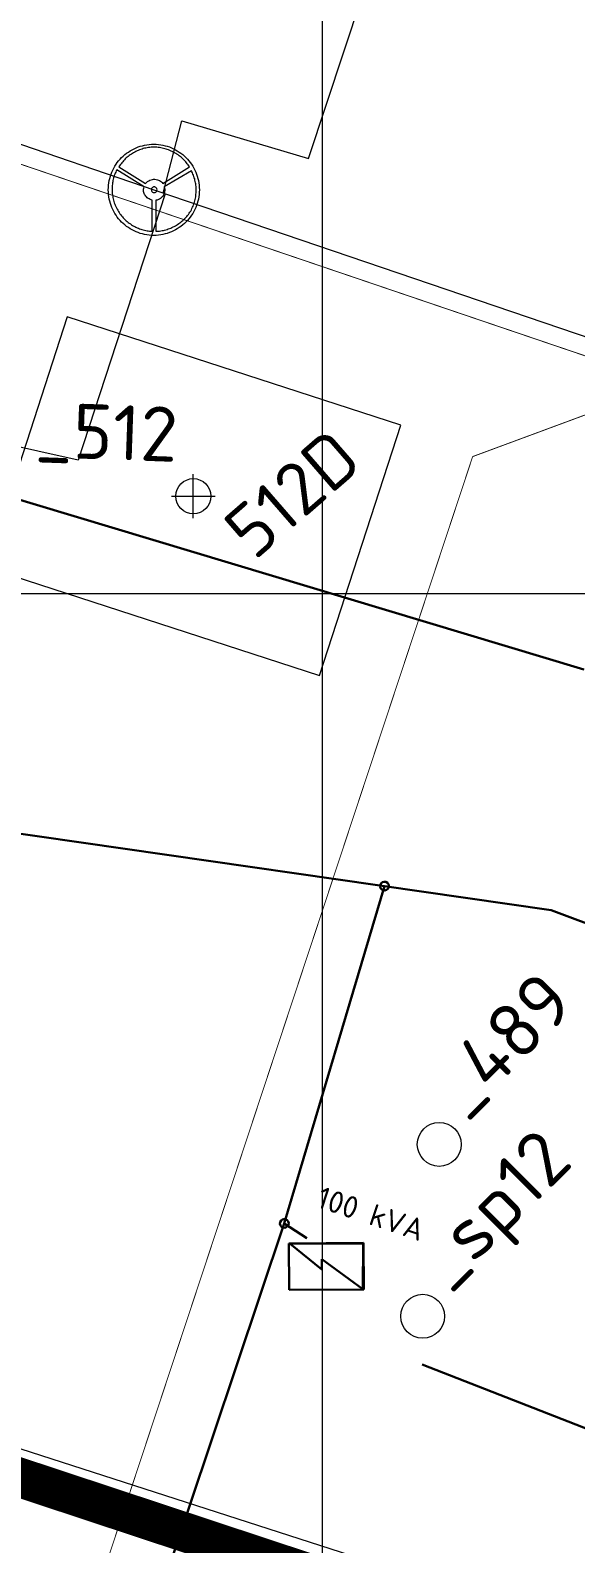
# Model space of a CAD drawing. Header units: millimetres. Extents: x 519 to 9564855, y -810 to 5021775.
# Drawn here: x 9530933.4 to 9531057.9, y 4999783.5 to 5000128.4 of the extents above; entities that cross this region are included whole.
import ezdxf

# ---------------------------------------------------------------- set-up
doc = ezdxf.new("R2010")
doc.units = ezdxf.units.MM
doc.header["$LTSCALE"] = 2
doc.header["$MEASUREMENT"] = 0
doc.header["$PDMODE"] = 2
doc.header["$PDSIZE"] = 5
for name, color, linetype in [('FIBERGLASS', 212, 'Continuous'), ('GRID_PULKOVO', 7, 'Continuous'), ('OLD WELLS(dr.bfr2000)', 24, 'Continuous'), ('ROAD_ASF', 9, 'Continuous'), ('ROAD_GROUND', 9, 'Continuous'), ('vodovod', 5, 'Continuous')]:
    doc.layers.add(name, color=color, linetype=linetype)
for name, color, linetype, lineweight in [('SteamInjInfrastructure', 25, 'Continuous', 100), ('Оптиковолоконный кабель', 220, 'CAB6', 20), ('Скважины на 2024 год-125', 10, 'Continuous', 40), ('Электро', 1, 'Continuous', 30), ('Электроснаб', 1, 'Continuous', 18), ('Электроснабжене', 1, 'Continuous', 18)]:
    doc.layers.add(name, color=color, linetype=linetype, lineweight=lineweight)
doc.styles.add('92051501$0$STANDARD', font='simplex.shx')
doc.styles.add('Elect', font='isocpeur.ttf')
doc.styles.get("Standard").update_dxf_attribs({"font": 'isocpeur.ttf', "width": 0.5})
doc.linetypes.add('CAB', pattern='A,0.7,-0.43403,["K",Standard,S=0.9,R=0,X=-0.4,Y=-0.3],-0.8', length=1.93403)
doc.linetypes.add('CAB6', pattern='A,0.9,-0.9,["6",Standard,S=0.9,R=0,X=-0.8,Y=-0.4],11', length=12.8)
doc.linetypes.add('STM_LINE', pattern='A,0.5,-0.2,["S",92051501$0$STANDARD,S=0.1,R=0,X=-0.1,Y=-0.05],-0.05', length=0.75)
doc.linetypes.add('WTR_LINE', pattern='A,0.5,-0.2,["W",92051501$0$STANDARD,S=0.1,R=0,X=-0.1,Y=-0.05],-0.05', length=0.75)

msp = doc.modelspace()

# ---------------------------------------------------------------- linework, layer by layer
at = {"layer": 'FIBERGLASS', "linetype": 'ByBlock', "lineweight": 0, "ltscale": 50, "const_width": 0.2, "elevation": 0}
msp.add_lwpolyline([(9531471.80978, 5001176.46627), (9531075.60101, 5000046.48218), (9531034.33262, 5000031.22046), (9530859.14665, 4999502.46018), (9530831.87834, 4999421.87246)], dxfattribs=at)
at = {"layer": 'GRID_PULKOVO', "lineweight": 0}
for p, q in [((9531000, 5010000), (9531000, 4992000)), ((9519000, 5000000), (9533000, 5000000))]:
    msp.add_line(p, q, dxfattribs=at)
at = {"layer": 'OLD WELLS(dr.bfr2000)', "lineweight": 0}
for centre in [(9531026.7, 4999874.5), (9531022.935, 4999835.338)]:
    msp.add_circle(centre, 5, dxfattribs=at)
at = {"layer": 'ROAD_ASF', "lineweight": 0}
for points in [[(9527474.32311, 5000617.56906), (9528116.89056, 5000310.63684), (9528226.81042, 5000254.72721), (9528337.76363, 5000207.62802), (9528423.33384, 5000175.53919), (9528508.23721, 5000140.55539), (9528831.91636, 4999991.29355), (9528958.52373, 4999929.76891), (9529199.19997, 4999816.72519), (9529420.2383, 4999714.80045), (9529519.78295, 4999725.69735), (9530586.07899, 4999915.82845), (9531035.1768, 4999767.30001), (9531137.77581, 4999727.02189), (9531247.69257, 4999681.75617), (9532796.3991, 4999126.78216), (9532853.27595, 4999098.34373), (9532865.72759, 4999063.50198), (9532802.29469, 4998894.888), (9532387.6961, 4997953.31546)], [(9527471.737, 5000612.155), (9528114.237, 5000305.255), (9528224.27506, 5000249.28525), (9528335.537, 5000202.055), (9528421.137, 5000169.955), (9528505.837, 5000135.055), (9528829.3486, 4999985.87043), (9528955.937, 4999924.355), (9529196.66831, 4999811.28542), (9529419.237, 4999708.655), (9529520.637, 4999719.755), (9530585.637, 4999909.655), (9531033.137, 4999761.655), (9531135.537, 4999721.455), (9531245.537, 4999676.155), (9531543.14748, 4999569.50724)]]:
    msp.add_lwpolyline(points, dxfattribs=at)
at = {"layer": 'ROAD_GROUND', "color": 8, "lineweight": 0, "const_width": 9}
msp.add_lwpolyline([(9527473.0333, 5000614.86048), (9528115.56378, 5000307.94592), (9528225.54274, 5000252.00623), (9528336.65031, 5000204.84151), (9528422.23542, 5000172.7471), (9528507.0371, 5000137.8052), (9528830.63248, 4999988.58199), (9528957.24834, 4999927.05352), (9529197.94374, 4999814.00088), (9529419.73765, 4999711.72773), (9529520.20998, 4999722.72618), (9530585.85799, 4999912.74173), (9531034.1569, 4999764.47751), (9531136.65641, 4999724.23844), (9531246.61478, 4999678.95558), (9532795.21805, 4999124.01858), (9532850.85648, 4999096.19937), (9532862.5323, 4999063.52849), (9532799.51584, 4998896.0215), (9532384.95048, 4997954.52443)], dxfattribs=at)
at = {"layer": 'SteamInjInfrastructure', "color": 6, "linetype": 'STM_LINE', "lineweight": 0, "ltscale": 15}
for p, q in [((9530996.905, 5000099.15), (9531139.44, 5000530.463)), ((9530961.939, 5000091.891), (9530785.02, 5000152.225)), ((9530963.73983, 5000091.2782), (9530968.019, 5000107.696)), ((9530968.019, 5000107.696), (9530996.905, 5000099.15)), ((9530957.08255, 5000101.37085, 0), (9530957.54996, 5000101.57857, 0)), ((9530957.54996, 5000101.57857, 0), (9530958.01737, 5000101.76551, 0)), ((9530958.01737, 5000101.76551, 0), (9530958.50555, 5000101.93168, 0)), ((9530958.50555, 5000101.93168, 0), (9530958.99373, 5000102.06669, 0)), ((9530958.99373, 5000102.06669, 0), (9530959.50268, 5000102.19131, 0)), ((9530959.79348, 5000101.52655, 0), (9530959.49227, 5000101.46424, 0)), ((9530959.50268, 5000102.19131, 0), (9530960.01163, 5000102.27439, 0)), ((9530960.0947, 5000101.57848, 0), (9530959.79348, 5000101.52655, 0)), ((9530960.01163, 5000102.27439, 0), (9530960.53097, 5000102.34708, 0)), ((9530960.39592, 5000101.6304, 0), (9530960.0947, 5000101.57848, 0)), ((9530960.70752, 5000101.66155, 0), (9530960.39592, 5000101.6304, 0)), ((9530960.53097, 5000102.34708, 0), (9530961.06069, 5000102.3886, 0)), ((9530961.01912, 5000101.6927, 0), (9530960.70752, 5000101.66155, 0)), ((9530961.33072, 5000101.70307, 0), (9530961.01912, 5000101.6927, 0)), ((9530961.06069, 5000102.3886, 0), (9530961.6008, 5000102.39897, 0)), ((9530961.64233, 5000101.71345, 0), (9530961.33072, 5000101.70307, 0)), ((9530961.6008, 5000102.39897, 0), (9530962.13053, 5000102.38857, 0)), ((9530961.95393, 5000101.70305, 0), (9530961.64233, 5000101.71345, 0)), ((9530962.26553, 5000101.69265, 0), (9530961.95393, 5000101.70305, 0)), ((9530962.13053, 5000102.38857, 0), (9530962.64986, 5000102.347, 0)), ((9530962.57713, 5000101.66148, 0), (9530962.26553, 5000101.69265, 0)), ((9530962.87834, 5000101.63031, 0), (9530962.57713, 5000101.66148, 0)), ((9530962.64986, 5000102.347, 0), (9530963.16919, 5000102.27427, 0)), ((9530963.18994, 5000101.57836, 0), (9530962.87834, 5000101.63031, 0)), ((9530963.16919, 5000102.27427, 0), (9530963.67814, 5000102.19116, 0)), ((9530963.49115, 5000101.51603, 0), (9530963.18994, 5000101.57836, 0)), ((9530963.79237, 5000101.4537, 0), (9530963.49115, 5000101.51603, 0)), ((9530963.67814, 5000102.19116, 0), (9530964.1767, 5000102.0665, 0)), ((9530964.1767, 5000102.0665, 0), (9530964.66487, 5000101.93146, 0)), ((9530964.66487, 5000101.93146, 0), (9530965.15304, 5000101.76525, 0)), ((9530965.15304, 5000101.76525, 0), (9530965.62043, 5000101.57827, 0)), ((9530965.62043, 5000101.57827, 0), (9530966.07744, 5000101.37052, 0)), ((9530952.97967, 5000097.81875, 0), (9530953.27051, 5000098.22382, 0)), ((9530953.27051, 5000098.22382, 0), (9530953.57174, 5000098.6185, 0)), ((9530953.57174, 5000098.6185, 0), (9530953.90413, 5000098.99241, 0)), ((9530953.90413, 5000098.99241, 0), (9530954.2469, 5000099.35593, 0)), ((9530954.30918, 5000098.19262, 0), (9530954.1326, 5000097.96412, 0)), ((9530954.2469, 5000099.35593, 0), (9530954.61045, 5000099.69868, 0)), ((9530954.49615, 5000098.42112, 0), (9530954.30918, 5000098.19262, 0)), ((9530954.68312, 5000098.63924, 0), (9530954.49615, 5000098.42112, 0)), ((9530954.61045, 5000099.69868, 0), (9530954.98438, 5000100.02066, 0)), ((9530954.88047, 5000098.84696, 0), (9530954.68312, 5000098.63924, 0)), ((9530955.08821, 5000099.05469, 0), (9530954.88047, 5000098.84696, 0)), ((9530954.98438, 5000100.02066, 0), (9530955.37909, 5000100.33224, 0)), ((9530955.30634, 5000099.26241, 0), (9530955.08821, 5000099.05469, 0)), ((9530955.52447, 5000099.44937, 0), (9530955.30634, 5000099.26241, 0)), ((9530955.37909, 5000100.33224, 0), (9530955.78418, 5000100.62306, 0)), ((9530955.75299, 5000099.63632, 0), (9530955.52447, 5000099.44937, 0)), ((9530955.9815, 5000099.82327, 0), (9530955.75299, 5000099.63632, 0)), ((9530955.78418, 5000100.62306, 0), (9530956.19966, 5000100.8931, 0)), ((9530956.2204, 5000099.98945, 0), (9530955.9815, 5000099.82327, 0)), ((9530956.19966, 5000100.8931, 0), (9530956.63591, 5000101.14236, 0)), ((9530956.46969, 5000100.15563, 0), (9530956.2204, 5000099.98945, 0)), ((9530956.71897, 5000100.32181, 0), (9530956.46969, 5000100.15563, 0)), ((9530956.63591, 5000101.14236, 0), (9530957.08255, 5000101.37085, 0)), ((9530956.97865, 5000100.46721, 0), (9530956.71897, 5000100.32181, 0)), ((9530957.23832, 5000100.61262, 0), (9530956.97865, 5000100.46721, 0)), ((9530957.50838, 5000100.74763, 0), (9530957.23832, 5000100.61262, 0)), ((9530957.77844, 5000100.87226, 0), (9530957.50838, 5000100.74763, 0)), ((9530958.0485, 5000100.9969, 0), (9530957.77844, 5000100.87226, 0)), ((9530958.32894, 5000101.11114, 0), (9530958.0485, 5000100.9969, 0)), ((9530958.61977, 5000101.20461, 0), (9530958.32894, 5000101.11114, 0)), ((9530958.90022, 5000101.29808, 0), (9530958.61977, 5000101.20461, 0)), ((9530959.20144, 5000101.39155, 0), (9530958.90022, 5000101.29808, 0)), ((9530959.49227, 5000101.46424, 0), (9530959.20144, 5000101.39155, 0)), ((9530964.09358, 5000101.3706, 0), (9530963.79237, 5000101.4537, 0)), ((9530964.3844, 5000101.28749, 0), (9530964.09358, 5000101.3706, 0)), ((9530964.67523, 5000101.194, 0), (9530964.3844, 5000101.28749, 0)), ((9530964.96605, 5000101.09012, 0), (9530964.67523, 5000101.194, 0)), ((9530965.24649, 5000100.97586, 0), (9530964.96605, 5000101.09012, 0)), ((9530965.52692, 5000100.85121, 0), (9530965.24649, 5000100.97586, 0)), ((9530965.80736, 5000100.72656, 0), (9530965.52692, 5000100.85121, 0)), ((9530966.07741, 5000100.58113, 0), (9530965.80736, 5000100.72656, 0)), ((9530966.34746, 5000100.43571, 0), (9530966.07741, 5000100.58113, 0)), ((9530966.07744, 5000101.37052, 0), (9530966.52406, 5000101.142, 0)), ((9530966.60712, 5000100.29029, 0), (9530966.34746, 5000100.43571, 0)), ((9530966.52406, 5000101.142, 0), (9530966.96029, 5000100.8927, 0)), ((9530966.86678, 5000100.12409, 0), (9530966.60712, 5000100.29029, 0)), ((9530967.11606, 5000099.95789, 0), (9530966.86678, 5000100.12409, 0)), ((9530966.96029, 5000100.8927, 0), (9530967.38614, 5000100.62263, 0)), ((9530967.35495, 5000099.78131, 0), (9530967.11606, 5000099.95789, 0)), ((9530967.59383, 5000099.60473, 0), (9530967.35495, 5000099.78131, 0)), ((9530967.38614, 5000100.62263, 0), (9530967.79121, 5000100.33179, 0)), ((9530967.83272, 5000099.41776, 0), (9530967.59383, 5000099.60473, 0)), ((9530967.79121, 5000100.33179, 0), (9530968.18589, 5000100.02017, 0)), ((9530968.05084, 5000099.2204, 0), (9530967.83272, 5000099.41776, 0)), ((9530968.26895, 5000099.02305, 0), (9530968.05084, 5000099.2204, 0)), ((9530968.18589, 5000100.02017, 0), (9530968.5598, 5000099.69817, 0)), ((9530968.47668, 5000098.81531, 0), (9530968.26895, 5000099.02305, 0)), ((9530968.6844, 5000098.60756, 0), (9530968.47668, 5000098.81531, 0)), ((9530968.5598, 5000099.69817, 0), (9530968.92332, 5000099.3554, 0)), ((9530968.87135, 5000098.38944, 0), (9530968.6844, 5000098.60756, 0)), ((9530969.05831, 5000098.17131, 0), (9530968.87135, 5000098.38944, 0)), ((9530968.92332, 5000099.3554, 0), (9530969.26607, 5000098.99185, 0)), ((9530969.23487, 5000097.94279, 0), (9530969.05831, 5000098.17131, 0)), ((9530969.26607, 5000098.99185, 0), (9530969.59843, 5000098.61792, 0)), ((9530969.59843, 5000098.61792, 0), (9530969.91002, 5000098.22321, 0)), ((9530969.91002, 5000098.22321, 0), (9530970.20083, 5000097.81812, 0)), ((9530951.5358, 5000094.59892, 0), (9530951.68123, 5000095.09748, 0)), ((9530951.68123, 5000095.09748, 0), (9530951.83705, 5000095.57526, 0)), ((9530951.83705, 5000095.57526, 0), (9530952.02403, 5000096.05304, 0)), ((9530952.02403, 5000096.05304, 0), (9530952.23178, 5000096.51005, 0)), ((9530952.23178, 5000096.51005, 0), (9530952.4603, 5000096.95667, 0)), ((9530952.40828, 5000094.72353, 0), (9530952.33557, 5000094.4327, 0)), ((9530952.49139, 5000094.99358, 0), (9530952.40828, 5000094.72353, 0)), ((9530952.4603, 5000096.95667, 0), (9530952.7096, 5000097.3929, 0)), ((9530952.58488, 5000095.27402, 0), (9530952.49139, 5000094.99358, 0)), ((9530952.68876, 5000095.54407, 0), (9530952.58488, 5000095.27402, 0)), ((9530952.79263, 5000095.80373, 0), (9530952.68876, 5000095.54407, 0)), ((9530952.7096, 5000097.3929, 0), (9530952.97967, 5000097.81875, 0)), ((9530952.9069, 5000096.0634, 0), (9530952.79263, 5000095.80373, 0)), ((9530953.03155, 5000096.31267, 0), (9530952.9069, 5000096.0634, 0)), ((9530953.16658, 5000096.56195, 0), (9530953.03155, 5000096.31267, 0)), ((9530959.36731, 5000092.66671, 0), (9530953.16658, 5000096.56195, 0)), ((9530953.80021, 5000097.49673, 0), (9530953.6444, 5000097.24745, 0)), ((9530953.6444, 5000097.24745, 0), (9530959.73087, 5000093.43531, 0)), ((9530953.95601, 5000097.73562, 0), (9530953.80021, 5000097.49673, 0)), ((9530954.1326, 5000097.96412, 0), (9530953.95601, 5000097.73562, 0)), ((9530963.62589, 5000093.43517, 0), (9530969.71264, 5000097.24687, 0)), ((9530970.15923, 5000096.35359, 0), (9530963.98939, 5000092.66654, 0)), ((9530969.40105, 5000097.71428, 0), (9530969.23487, 5000097.94279, 0)), ((9530969.56723, 5000097.48577, 0), (9530969.40105, 5000097.71428, 0)), ((9530969.71264, 5000097.24687, 0), (9530969.56723, 5000097.48577, 0)), ((9530970.29425, 5000096.10431, 0), (9530970.15923, 5000096.35359, 0)), ((9530970.20083, 5000097.81812, 0), (9530970.47087, 5000097.39225, 0)), ((9530970.41888, 5000095.84463, 0), (9530970.29425, 5000096.10431, 0)), ((9530970.53313, 5000095.57458, 0), (9530970.41888, 5000095.84463, 0)), ((9530970.47087, 5000097.39225, 0), (9530970.72014, 5000096.956, 0)), ((9530970.64737, 5000095.3149, 0), (9530970.53313, 5000095.57458, 0)), ((9530970.74084, 5000095.04485, 0), (9530970.64737, 5000095.3149, 0)), ((9530970.72014, 5000096.956, 0), (9530970.94863, 5000096.50937, 0)), ((9530970.83431, 5000094.7644, 0), (9530970.74084, 5000095.04485, 0)), ((9530970.91739, 5000094.48396, 0), (9530970.83431, 5000094.7644, 0)), ((9530970.94863, 5000096.50937, 0), (9530971.16673, 5000096.05234, 0)), ((9530971.16673, 5000096.05234, 0), (9530971.35368, 5000095.57455, 0)), ((9530971.35368, 5000095.57455, 0), (9530971.51985, 5000095.09675, 0)), ((9530971.51985, 5000095.09675, 0), (9530971.65486, 5000094.59818, 0)), ((9530951.21371, 5000092.01264, 0), (9530951.22412, 5000092.54236, 0)), ((9530951.22408, 5000091.47253, 0), (9530951.21371, 5000092.01264, 0)), ((9530951.26561, 5000090.94281, 0), (9530951.22408, 5000091.47253, 0)), ((9530951.22412, 5000092.54236, 0), (9530951.26569, 5000093.07208, 0)), ((9530951.26569, 5000093.07208, 0), (9530951.32803, 5000093.59142, 0)), ((9530951.32803, 5000093.59142, 0), (9530951.42153, 5000094.10036, 0)), ((9530951.42153, 5000094.10036, 0), (9530951.5358, 5000094.59892, 0)), ((9530952.07582, 5000092.37614, 0), (9530952.07581, 5000092.07493, 0)), ((9530952.07581, 5000092.07493, 0), (9530952.08619, 5000091.77371, 0)), ((9530952.08622, 5000092.67736, 0), (9530952.07582, 5000092.37614, 0)), ((9530952.08619, 5000091.77371, 0), (9530952.10695, 5000091.4725, 0)), ((9530952.10701, 5000092.97857, 0), (9530952.08622, 5000092.67736, 0)), ((9530952.10695, 5000091.4725, 0), (9530952.12771, 5000091.1609, 0)), ((9530952.13818, 5000093.27979, 0), (9530952.10701, 5000092.97857, 0)), ((9530952.16935, 5000093.57061, 0), (9530952.13818, 5000093.27979, 0)), ((9530952.22129, 5000093.86144, 0), (9530952.16935, 5000093.57061, 0)), ((9530952.27324, 5000094.15226, 0), (9530952.22129, 5000093.86144, 0)), ((9530952.33557, 5000094.4327, 0), (9530952.27324, 5000094.15226, 0)), ((9530959.24264, 5000091.90848, 0), (9530959.25303, 5000092.15776, 0)), ((9530959.2634, 5000091.6592, 0), (9530959.24264, 5000091.90848, 0)), ((9530959.25303, 5000092.15776, 0), (9530959.29459, 5000092.40704, 0)), ((9530959.31533, 5000091.4203, 0), (9530959.2634, 5000091.6592, 0)), ((9530959.29459, 5000092.40704, 0), (9530959.36731, 5000092.66671, 0)), ((9530959.38803, 5000091.19179, 0), (9530959.31533, 5000091.4203, 0)), ((9530959.49189, 5000090.97367, 0), (9530959.38803, 5000091.19179, 0)), ((9530959.73087, 5000093.43531, 0), (9530959.93861, 5000093.68458, 0)), ((9530959.93861, 5000093.68458, 0), (9530960.17752, 5000093.90269, 0)), ((9530960.17752, 5000093.90269, 0), (9530960.43719, 5000094.07926, 0)), ((9530960.43719, 5000094.07926, 0), (9530960.69686, 5000094.21428, 0)), ((9530960.69686, 5000094.21428, 0), (9530960.97731, 5000094.30775, 0)), ((9530960.97731, 5000094.30775, 0), (9530961.26814, 5000094.38044, 0)), ((9530961.26814, 5000094.38044, 0), (9530961.55897, 5000094.41159, 0)), ((9530961.55897, 5000094.41159, 0), (9530961.84979, 5000094.41158, 0)), ((9530961.84979, 5000094.41158, 0), (9530962.13023, 5000094.38041, 0)), ((9531152.321, 5000027.106), (9530961.939, 5000091.891)), ((9530962.13023, 5000094.38041, 0), (9530962.41067, 5000094.31808, 0)), ((9530962.41067, 5000094.31808, 0), (9530962.67034, 5000094.23498, 0)), ((9530962.67034, 5000094.23498, 0), (9530962.90923, 5000094.12072, 0)), ((9530962.90923, 5000094.12072, 0), (9530963.13773, 5000093.98568, 0)), ((9530963.13773, 5000093.98568, 0), (9530963.32468, 5000093.81949, 0)), ((9530963.32468, 5000093.81949, 0), (9530963.49087, 5000093.64291, 0)), ((9530963.49087, 5000093.64291, 0), (9530963.62589, 5000093.43517, 0)), ((9530964.02051, 5000091.3682, 0), (9530963.95818, 5000091.1293, 0)), ((9530963.98939, 5000092.66654, 0), (9530964.0517, 5000092.39648, 0)), ((9530964.06206, 5000091.61748, 0), (9530964.02051, 5000091.3682, 0)), ((9530964.0517, 5000092.39648, 0), (9530964.08285, 5000092.12642, 0)), ((9530964.08284, 5000091.86676, 0), (9530964.06206, 5000091.61748, 0)), ((9530964.08285, 5000092.12642, 0), (9530964.08284, 5000091.86676, 0)), ((9530970.99009, 5000094.20351, 0), (9530970.91739, 5000094.48396, 0)), ((9530971.06279, 5000093.92307, 0), (9530970.99009, 5000094.20351, 0)), ((9530971.11471, 5000093.63224, 0), (9530971.06279, 5000093.92307, 0)), ((9530971.16663, 5000093.3518, 0), (9530971.11471, 5000093.63224, 0)), ((9530971.19778, 5000093.06097, 0), (9530971.16663, 5000093.3518, 0)), ((9530971.22893, 5000092.75975, 0), (9530971.19778, 5000093.06097, 0)), ((9530971.21848, 5000090.98363, 0), (9530971.24965, 5000091.28484, 0)), ((9530971.2497, 5000092.46892, 0), (9530971.22893, 5000092.75975, 0)), ((9530971.24965, 5000091.28484, 0), (9530971.26005, 5000091.57567, 0)), ((9530971.27046, 5000092.1781, 0), (9530971.2497, 5000092.46892, 0)), ((9530971.26005, 5000091.57567, 0), (9530971.27045, 5000091.87688, 0)), ((9530971.27045, 5000091.87688, 0), (9530971.27046, 5000092.1781, 0)), ((9530971.65486, 5000094.59818, 0), (9530971.76909, 5000094.09962, 0)), ((9530971.76909, 5000094.09962, 0), (9530971.86255, 5000093.59067, 0)), ((9530971.86255, 5000093.59067, 0), (9530971.93524, 5000093.07133, 0)), ((9530971.97673, 5000091.47177, 0), (9530971.93516, 5000090.94205, 0)), ((9530971.93524, 5000093.07133, 0), (9530971.97677, 5000092.5416, 0)), ((9530971.98713, 5000092.01188, 0), (9530971.97673, 5000091.47177, 0)), ((9530971.97677, 5000092.5416, 0), (9530971.98713, 5000092.01188, 0)), ((9530964.209, 5000091.112), (9530944.359, 5000030.43)), ((9530951.32791, 5000090.42347, 0), (9530951.26561, 5000090.94281, 0)), ((9530951.42137, 5000089.91452, 0), (9530951.32791, 5000090.42347, 0)), ((9530951.53561, 5000089.41595, 0), (9530951.42137, 5000089.91452, 0)), ((9530951.681, 5000088.91738, 0), (9530951.53561, 5000089.41595, 0)), ((9530951.83679, 5000088.4292, 0), (9530951.681, 5000088.91738, 0)), ((9530952.02373, 5000087.96179, 0), (9530951.83679, 5000088.4292, 0)), ((9530952.23145, 5000087.50477, 0), (9530952.02373, 5000087.96179, 0)), ((9530952.12771, 5000091.1609, 0), (9530952.16925, 5000090.85968, 0)), ((9530952.16925, 5000090.85968, 0), (9530952.21079, 5000090.55846, 0)), ((9530952.21079, 5000090.55846, 0), (9530952.27309, 5000090.25725, 0)), ((9530952.27309, 5000090.25725, 0), (9530952.3354, 5000089.95603, 0)), ((9530952.3354, 5000089.95603, 0), (9530952.4081, 5000089.65481, 0)), ((9530952.4081, 5000089.65481, 0), (9530952.49118, 5000089.3536, 0)), ((9530952.49118, 5000089.3536, 0), (9530952.58465, 5000089.06276, 0)), ((9530952.58465, 5000089.06276, 0), (9530952.68851, 5000088.77193, 0)), ((9530952.68851, 5000088.77193, 0), (9530952.80275, 5000088.4811, 0)), ((9530952.80275, 5000088.4811, 0), (9530952.92738, 5000088.19027, 0)), ((9530952.92738, 5000088.19027, 0), (9530953.0624, 5000087.90982, 0)), ((9530953.0624, 5000087.90982, 0), (9530953.2078, 5000087.62938, 0)), ((9530959.61652, 5000090.76593, 0), (9530959.49189, 5000090.97367, 0)), ((9530959.75154, 5000090.56858, 0), (9530959.61652, 5000090.76593, 0)), ((9530959.91772, 5000090.38161, 0), (9530959.75154, 5000090.56858, 0)), ((9530960.09429, 5000090.21541, 0), (9530959.91772, 5000090.38161, 0)), ((9530960.29163, 5000090.05961, 0), (9530960.09429, 5000090.21541, 0)), ((9530960.49936, 5000089.92457, 0), (9530960.29163, 5000090.05961, 0)), ((9530960.72786, 5000089.79992, 0), (9530960.49936, 5000089.92457, 0)), ((9530960.95636, 5000089.70644, 0), (9530960.72786, 5000089.79992, 0)), ((9530961.19526, 5000089.62333, 0), (9530960.95636, 5000089.70644, 0)), ((9530961.195, 5000082.56037, 0), (9530961.19526, 5000089.62333, 0)), ((9530962.08851, 5000089.6233, 0), (9530962.08825, 5000082.56034, 0)), ((9530962.36896, 5000089.68561, 0), (9530962.08851, 5000089.6233, 0)), ((9530962.62863, 5000089.77908, 0), (9530962.36896, 5000089.68561, 0)), ((9530962.86753, 5000089.88294, 0), (9530962.62863, 5000089.77908, 0)), ((9530963.08565, 5000090.00757, 0), (9530962.86753, 5000089.88294, 0)), ((9530963.283, 5000090.16337, 0), (9530963.08565, 5000090.00757, 0)), ((9530963.45958, 5000090.31916, 0), (9530963.283, 5000090.16337, 0)), ((9530963.62578, 5000090.50611, 0), (9530963.45958, 5000090.31916, 0)), ((9530963.76081, 5000090.70346, 0), (9530963.62578, 5000090.50611, 0)), ((9530963.86469, 5000090.91119, 0), (9530963.76081, 5000090.70346, 0)), ((9530963.95818, 5000091.1293, 0), (9530963.86469, 5000090.91119, 0)), ((9530970.15891, 5000087.46257, 0), (9530970.30433, 5000087.743, 0)), ((9530970.30433, 5000087.743, 0), (9530970.43937, 5000088.03383, 0)), ((9530970.43937, 5000088.03383, 0), (9530970.56402, 5000088.31426, 0)), ((9530970.56402, 5000088.31426, 0), (9530970.6679, 5000088.60509, 0)), ((9530970.6679, 5000088.60509, 0), (9530970.77178, 5000088.9063, 0)), ((9530970.77178, 5000088.9063, 0), (9530970.86527, 5000089.19712, 0)), ((9530970.86527, 5000089.19712, 0), (9530970.94837, 5000089.48795, 0)), ((9530971.16644, 5000087.96109, 0), (9530970.9483, 5000087.50409, 0)), ((9530970.94837, 5000089.48795, 0), (9530971.02109, 5000089.78916, 0)), ((9530971.02109, 5000089.78916, 0), (9530971.09381, 5000090.09037, 0)), ((9530971.09381, 5000090.09037, 0), (9530971.14575, 5000090.3812, 0)), ((9530971.14575, 5000090.3812, 0), (9530971.18731, 5000090.68241, 0)), ((9530971.35342, 5000088.42849, 0), (9530971.16644, 5000087.96109, 0)), ((9530971.18731, 5000090.68241, 0), (9530971.21848, 5000090.98363, 0)), ((9530971.51962, 5000088.91666, 0), (9530971.35342, 5000088.42849, 0)), ((9530971.65467, 5000089.41522, 0), (9530971.51962, 5000088.91666, 0)), ((9530971.76894, 5000089.91377, 0), (9530971.65467, 5000089.41522, 0)), ((9530971.86244, 5000090.42272, 0), (9530971.76894, 5000089.91377, 0)), ((9530971.93516, 5000090.94205, 0), (9530971.86244, 5000090.42272, 0)), ((9530952.45994, 5000087.05813, 0), (9530952.23145, 5000087.50477, 0)), ((9530952.7092, 5000086.62188, 0), (9530952.45994, 5000087.05813, 0)), ((9530952.97924, 5000086.19602, 0), (9530952.7092, 5000086.62188, 0)), ((9530953.27006, 5000085.79093, 0), (9530952.97924, 5000086.19602, 0)), ((9530953.2078, 5000087.62938, 0), (9530953.36359, 5000087.34893, 0)), ((9530953.57126, 5000085.39622, 0), (9530953.27006, 5000085.79093, 0)), ((9530953.36359, 5000087.34893, 0), (9530953.51938, 5000087.07887, 0)), ((9530953.51938, 5000087.07887, 0), (9530953.69595, 5000086.81919, 0)), ((9530953.90362, 5000085.02229, 0), (9530953.57126, 5000085.39622, 0)), ((9530953.69595, 5000086.81919, 0), (9530953.86213, 5000086.55952, 0)), ((9530953.86213, 5000086.55952, 0), (9530954.04908, 5000086.31023, 0)), ((9530954.24637, 5000084.65874, 0), (9530953.90362, 5000085.02229, 0)), ((9530954.04908, 5000086.31023, 0), (9530954.24642, 5000086.07133, 0)), ((9530954.60989, 5000084.31596, 0), (9530954.24637, 5000084.65874, 0)), ((9530954.24642, 5000086.07133, 0), (9530954.44376, 5000085.83243, 0)), ((9530954.44376, 5000085.83243, 0), (9530954.64109, 5000085.60391, 0)), ((9530954.9838, 5000083.99396, 0), (9530954.60989, 5000084.31596, 0)), ((9530954.64109, 5000085.60391, 0), (9530954.85921, 5000085.38579, 0)), ((9530954.85921, 5000085.38579, 0), (9530955.06693, 5000085.17804, 0)), ((9530955.06693, 5000085.17804, 0), (9530955.29543, 5000084.9703, 0)), ((9530955.29543, 5000084.9703, 0), (9530955.52393, 5000084.77295, 0)), ((9530955.52393, 5000084.77295, 0), (9530955.76282, 5000084.58598, 0)), ((9530955.76282, 5000084.58598, 0), (9530956.00171, 5000084.39901, 0)), ((9530956.00171, 5000084.39901, 0), (9530956.2406, 5000084.23281, 0)), ((9530967.03239, 5000084.13894, 0), (9530967.28167, 5000084.30511, 0)), ((9530967.28167, 5000084.30511, 0), (9530967.53096, 5000084.48168, 0)), ((9530967.53096, 5000084.48168, 0), (9530967.76986, 5000084.65824, 0)), ((9530967.76986, 5000084.65824, 0), (9530968.00876, 5000084.85558, 0)), ((9530968.00876, 5000084.85558, 0), (9530968.23728, 5000085.05292, 0)), ((9530968.55924, 5000084.31545, 0), (9530968.18531, 5000083.99348, 0)), ((9530968.23728, 5000085.05292, 0), (9530968.46579, 5000085.26065, 0)), ((9530968.46579, 5000085.26065, 0), (9530968.68392, 5000085.46838, 0)), ((9530968.92279, 5000084.6582, 0), (9530968.55924, 5000084.31545, 0)), ((9530968.68392, 5000085.46838, 0), (9530968.89167, 5000085.69687, 0)), ((9530968.89167, 5000085.69687, 0), (9530969.09941, 5000085.92537, 0)), ((9530969.26556, 5000085.02172, 0), (9530968.92279, 5000084.6582, 0)), ((9530969.09941, 5000085.92537, 0), (9530969.29676, 5000086.16426, 0)), ((9530969.59795, 5000085.39563, 0), (9530969.26556, 5000085.02172, 0)), ((9530969.29676, 5000086.16426, 0), (9530969.48373, 5000086.40315, 0)), ((9530969.48373, 5000086.40315, 0), (9530969.6707, 5000086.65242, 0)), ((9530969.90957, 5000085.79032, 0), (9530969.59795, 5000085.39563, 0)), ((9530969.6707, 5000086.65242, 0), (9530969.8369, 5000086.91208, 0)), ((9530969.8369, 5000086.91208, 0), (9530970.0031, 5000087.18213, 0)), ((9530970.20041, 5000086.19539, 0), (9530969.90957, 5000085.79032, 0)), ((9530970.0031, 5000087.18213, 0), (9530970.15891, 5000087.46257, 0)), ((9530970.47048, 5000086.62123, 0), (9530970.20041, 5000086.19539, 0)), ((9530970.71978, 5000087.05747, 0), (9530970.47048, 5000086.62123, 0)), ((9530970.9483, 5000087.50409, 0), (9530970.71978, 5000087.05747, 0)), ((9530955.37848, 5000083.68235, 0), (9530954.9838, 5000083.99396, 0)), ((9530955.78355, 5000083.3915, 0), (9530955.37848, 5000083.68235, 0)), ((9530956.19901, 5000083.12143, 0), (9530955.78355, 5000083.3915, 0)), ((9530956.63524, 5000082.87214, 0), (9530956.19901, 5000083.12143, 0)), ((9530956.2406, 5000084.23281, 0), (9530956.48987, 5000084.06661, 0)), ((9530956.48987, 5000084.06661, 0), (9530956.74954, 5000083.9108, 0)), ((9530957.08186, 5000082.64361, 0), (9530956.63524, 5000082.87214, 0)), ((9530956.74954, 5000083.9108, 0), (9530956.99881, 5000083.75499, 0)), ((9530956.99881, 5000083.75499, 0), (9530957.26886, 5000083.61996, 0)), ((9530957.54926, 5000082.43586, 0), (9530957.08186, 5000082.64361, 0)), ((9530957.26886, 5000083.61996, 0), (9530957.52852, 5000083.48492, 0)), ((9530957.52852, 5000083.48492, 0), (9530957.79857, 5000083.36027, 0)), ((9530958.01665, 5000082.24888, 0), (9530957.54926, 5000082.43586, 0)), ((9530957.79857, 5000083.36027, 0), (9530958.06862, 5000083.24601, 0)), ((9530958.50482, 5000082.09307, 0), (9530958.01665, 5000082.24888, 0)), ((9530958.06862, 5000083.24601, 0), (9530958.34906, 5000083.14213, 0)), ((9530958.34906, 5000083.14213, 0), (9530958.61911, 5000083.03825, 0)), ((9530958.99299, 5000081.94763, 0), (9530958.50482, 5000082.09307, 0)), ((9530958.61911, 5000083.03825, 0), (9530958.89955, 5000082.95515, 0)), ((9530958.89955, 5000082.95515, 0), (9530959.19037, 5000082.87204, 0)), ((9530959.50194, 5000081.83336, 0), (9530958.99299, 5000081.94763, 0)), ((9530959.19037, 5000082.87204, 0), (9530959.47081, 5000082.79933, 0)), ((9530959.47081, 5000082.79933, 0), (9530959.75125, 5000082.737, 0)), ((9530960.01088, 5000081.73986, 0), (9530959.50194, 5000081.83336, 0)), ((9530959.75125, 5000082.737, 0), (9530960.04208, 5000082.68505, 0)), ((9530960.53022, 5000081.67752, 0), (9530960.01088, 5000081.73986, 0)), ((9530960.04208, 5000082.68505, 0), (9530960.3329, 5000082.63311, 0)), ((9530960.3329, 5000082.63311, 0), (9530960.61334, 5000082.60194, 0)), ((9530961.05994, 5000081.63596, 0), (9530960.53022, 5000081.67752, 0)), ((9530960.61334, 5000082.60194, 0), (9530960.90417, 5000082.58115, 0)), ((9530960.90417, 5000082.58115, 0), (9530961.195, 5000082.56037, 0)), ((9530961.60005, 5000081.62555, 0), (9530961.05994, 5000081.63596, 0)), ((9530962.12977, 5000081.63592, 0), (9530961.60005, 5000081.62555, 0)), ((9530962.08825, 5000082.56034, 0), (9530962.3687, 5000082.57071, 0)), ((9530962.64911, 5000081.67745, 0), (9530962.12977, 5000081.63592, 0)), ((9530962.3687, 5000082.57071, 0), (9530962.64914, 5000082.59148, 0)), ((9530963.16844, 5000081.73975, 0), (9530962.64911, 5000081.67745, 0)), ((9530962.64914, 5000082.59148, 0), (9530962.92958, 5000082.62263, 0)), ((9530962.92958, 5000082.62263, 0), (9530963.21002, 5000082.66416, 0)), ((9530963.6774, 5000081.83321, 0), (9530963.16844, 5000081.73975, 0)), ((9530963.21002, 5000082.66416, 0), (9530963.49047, 5000082.71609, 0)), ((9530963.49047, 5000082.71609, 0), (9530963.77091, 5000082.76801, 0)), ((9530964.17596, 5000081.94744, 0), (9530963.6774, 5000081.83321, 0)), ((9530963.77091, 5000082.76801, 0), (9530964.05135, 5000082.84071, 0)), ((9530964.05135, 5000082.84071, 0), (9530964.3318, 5000082.9134, 0)), ((9530964.66414, 5000082.09284, 0), (9530964.17596, 5000081.94744, 0)), ((9530964.3318, 5000082.9134, 0), (9530964.61224, 5000082.99649, 0)), ((9530964.61224, 5000082.99649, 0), (9530964.89269, 5000083.08996, 0)), ((9530965.15232, 5000082.24862, 0), (9530964.66414, 5000082.09284, 0)), ((9530964.89269, 5000083.08996, 0), (9530965.17313, 5000083.19381, 0)), ((9530965.61973, 5000082.43557, 0), (9530965.15232, 5000082.24862, 0)), ((9530965.17313, 5000083.19381, 0), (9530965.44319, 5000083.29767, 0)), ((9530965.44319, 5000083.29767, 0), (9530965.71325, 5000083.4223, 0)), ((9530966.07675, 5000082.64328, 0), (9530965.61973, 5000082.43557, 0)), ((9530965.71325, 5000083.4223, 0), (9530965.98331, 5000083.54693, 0)), ((9530965.98331, 5000083.54693, 0), (9530966.25337, 5000083.68195, 0)), ((9530966.52339, 5000082.87178, 0), (9530966.07675, 5000082.64328, 0)), ((9530966.25337, 5000083.68195, 0), (9530966.51304, 5000083.82735, 0)), ((9530966.51304, 5000083.82735, 0), (9530966.77271, 5000083.97276, 0)), ((9530966.95964, 5000083.12104, 0), (9530966.52339, 5000082.87178, 0)), ((9530966.77271, 5000083.97276, 0), (9530967.03239, 5000084.13894, 0)), ((9530967.38551, 5000083.39108, 0), (9530966.95964, 5000083.12104, 0)), ((9530967.7906, 5000083.68189, 0), (9530967.38551, 5000083.39108, 0)), ((9530968.18531, 5000083.99348, 0), (9530967.7906, 5000083.68189, 0)), ((9530944.359, 5000030.43), (9530864.64, 5000048.093))]:
    msp.add_line(p, q, dxfattribs=at)
at = {"layer": 'SteamInjInfrastructure', "color": 6, "linetype": 'STM_LINE', "lineweight": 0, "ltscale": 15, "elevation": 0}
msp.add_lwpolyline([(9530961.68354, 5000092.66662), (9530961.68354, 5000092.66662), (9530961.54851, 5000092.65624), (9530961.42387, 5000092.6147), (9530961.32, 5000092.55238), (9530961.21613, 5000092.47968), (9530961.14342, 5000092.37581), (9530961.0811, 5000092.27195), (9530961.03955, 5000092.14731), (9530961.02916, 5000092.01228), (9530961.02916, 5000092.01228), (9530961.03954, 5000091.87725), (9530961.08108, 5000091.763), (9530961.1434, 5000091.64874), (9530961.2161, 5000091.55526), (9530961.31996, 5000091.47216), (9530961.42383, 5000091.42023), (9530961.54847, 5000091.37867), (9530961.6835, 5000091.36828), (9530961.6835, 5000091.36828), (9530961.81852, 5000091.37866), (9530961.93278, 5000091.42021), (9530962.04703, 5000091.47214), (9530962.14052, 5000091.55523), (9530962.22361, 5000091.6487), (9530962.27555, 5000091.76296), (9530962.3171, 5000091.87721), (9530962.32749, 5000092.01223), (9530962.32749, 5000092.01223), (9530962.31711, 5000092.14726), (9530962.27557, 5000092.2719), (9530962.22364, 5000092.37577), (9530962.14055, 5000092.47964), (9530962.04707, 5000092.55235), (9530961.93282, 5000092.61468), (9530961.81857, 5000092.65623), (9530961.68354, 5000092.66662)], dxfattribs=at)
at = {"layer": 'vodovod', "linetype": 'WTR_LINE', "lineweight": 0, "ltscale": 5, "const_width": 0.2}
msp.add_lwpolyline([(9528768.87, 5000707.66), (9528819.32247, 5000804.70333), (9529015.0833, 5000723.32951), (9529254.02941, 5000621.24556), (9529300.44955, 5000635.20001), (9529717.37976, 5000469.82746), (9529744.26942, 5000480.68776), (9529926.12309, 5000402.81182), (9530179.49567, 5000359.77342), (9530213.72884, 5000349.68251), (9530273.5686, 5000326.65792), (9530276.6046, 5000319.84692), (9531149.23325, 5000023.913), (9531169.31762, 5000082.56978), (9531364.3164, 5000010.23881), (9531370.12169, 5000025.14849), (9531533.19377, 4999972.28229), (9531710.79089, 4999914.70722), (9531689.06275, 4999854.50849), (9531715.39969, 4999845.00243)], dxfattribs=at)
at = {"layer": 'Оптиковолоконный кабель', "linetype": 'CAB', "lineweight": 0, "ltscale": 0.5, "elevation": -37.2261}
msp.add_lwpolyline([(9531490.1621, 4999598.2241), (9531158.3562, 4999721.9177), (9531066.8075, 4999758.8072), (9531030.3198, 4999773.1715), (9530905.0902, 4999813.4667), (9530597.9783, 4999915.6749), (9530571.9531, 4999920.59), (9530548.2961, 4999920.9237), (9530281.0979, 4999871.2053), (9529883.41911, 4999796.94718)], dxfattribs=at)
at = {"layer": 'Скважины на 2024 год-125', "color": 0, "linetype": 'ByBlock', "lineweight": 0}
msp.add_lwpolyline([(9530923.28723, 5000006.02898), (9530999.37175, 4999981.30762), (9531017.91277, 5000038.37102), (9530941.82825, 5000063.09238)], close=True, dxfattribs=at)
at = {"layer": 'Скважины на 2024 год-125', "color": 0, "linetype": 'ByBlock', "lineweight": 0, "ltscale": 50}
msp.add_circle((9530970.6, 5000022.2), 4, dxfattribs=at)
at = {"layer": 'Скважины на 2024 год-125', "color": 0, "linetype": 'ByBlock', "lineweight": 0}
msp.add_point((9530970.6, 5000022.2), dxfattribs=at)
at = {"layer": 'Электро'}
for p, q in [((9530207.08405, 5000238.9631), (9531059.71527, 4999982.67929, 25.85)), ((9531052.24351, 4999927.90846, 25.85), (9530877.0761, 4999953.037, 0)), ((9531014.23716, 4999933.36064, 20.24128), (9530991.36984, 4999856.49464, 0)), ((9531142.15089, 4999894.03951, 25.85), (9531052.24351, 4999927.90846, 25.85)), ((9530991.36984, 4999856.49464, 0), (9530874.94554, 4999510.15307, 0)), ((9530991.36984, 4999856.49464, 0), (9530996.50665, 4999853.14487, 0)), ((9530992.3736, 4999851.93024, 0), (9531009.42203, 4999852.03457, 0)), ((9530992.4383, 4999841.35789, 0), (9530992.3736, 4999851.93024, 0)), ((9531009.32478, 4999851.93612, 0), (9530992.72918, 4999851.83456, 0)), ((9530992.72918, 4999851.83456, 0), (9530999.94096, 4999846.00733, 0)), ((9531009.25109, 4999841.49366, 0), (9531009.32478, 4999851.93612, 0)), ((9531009.42203, 4999852.03457, 0), (9531009.48673, 4999841.46222, 0)), ((9530999.94096, 4999846.00733, 0), (9530999.92642, 4999848.38256, 0)), ((9530999.92642, 4999848.38256, 0), (9531009.25109, 4999841.49366, 0)), ((9531009.48673, 4999841.46222, 0), (9530992.4383, 4999841.35789, 0)), ((9531022.84629, 4999824.33494, 0), (9531109.53611, 4999790.55006, 0))]:
    msp.add_line(p, q, dxfattribs=at)
for start, end in [(162, 342), (342, 162)]:
    msp.add_arc((9531014.23661, 4999933.36082, 20.24128), 1, start, end, dxfattribs=at)
at = {"layer": 'Электро', "ltscale": 25}
for start, end in [(162, 342), (342, 162)]:
    msp.add_arc((9530991.36984, 4999856.49464, 0), 1, start, end, dxfattribs=at)
at = {"layer": 'Электроснаб', "color": 1, "linetype": 'ByBlock', "lineweight": 0}
for p, q in [((9530207.08405, 5000238.9631), (9531059.71527, 4999982.67929, 25.85)), ((9531052.24351, 4999927.90846, 25.85), (9530877.0761, 4999953.037, 0)), ((9531014.23716, 4999933.36064, 20.24128), (9530991.36984, 4999856.49464, 0)), ((9531142.15089, 4999894.03951, 25.85), (9531052.24351, 4999927.90846, 25.85)), ((9530991.36984, 4999856.49464, 0), (9530874.94554, 4999510.15307, 0)), ((9530991.36984, 4999856.49464, 0), (9530996.50665, 4999853.14487, 0)), ((9530992.3736, 4999851.93024, 0), (9531009.42203, 4999852.03457, 0)), ((9530992.4383, 4999841.35789, 0), (9530992.3736, 4999851.93024, 0)), ((9531009.32478, 4999851.93612, 0), (9530992.72918, 4999851.83456, 0)), ((9530992.72918, 4999851.83456, 0), (9530999.94096, 4999846.00733, 0)), ((9531009.25109, 4999841.49366, 0), (9531009.32478, 4999851.93612, 0)), ((9531009.42203, 4999852.03457, 0), (9531009.48673, 4999841.46222, 0)), ((9530999.94096, 4999846.00733, 0), (9530999.92642, 4999848.38256, 0)), ((9530999.92642, 4999848.38256, 0), (9531009.25109, 4999841.49366, 0)), ((9531009.48673, 4999841.46222, 0), (9530992.4383, 4999841.35789, 0)), ((9531022.84629, 4999824.33494, 0), (9531109.53611, 4999790.55006, 0))]:
    msp.add_line(p, q, dxfattribs=at)
for start, end in [(162, 342), (342, 162)]:
    msp.add_arc((9531014.23661, 4999933.36082, 20.24128), 1, start, end, dxfattribs=at)
at = {"layer": 'Электроснаб', "color": 1, "linetype": 'ByBlock', "lineweight": 0, "ltscale": 25}
for start, end in [(162, 342), (342, 162)]:
    msp.add_arc((9530991.36984, 4999856.49464, 0), 1, start, end, dxfattribs=at)
at = {"layer": 'Электроснабжене', "color": 1, "linetype": 'ByBlock', "lineweight": 0}
for p, q in [((9530207.08405, 5000238.9631), (9531059.71527, 4999982.67929, 25.85)), ((9531052.24351, 4999927.90846, 25.85), (9530877.0761, 4999953.037, 0)), ((9531014.23716, 4999933.36064, 20.24128), (9530991.36984, 4999856.49464, 0)), ((9531142.15089, 4999894.03951, 25.85), (9531052.24351, 4999927.90846, 25.85)), ((9530991.36984, 4999856.49464, 0), (9530874.94554, 4999510.15307, 0)), ((9530991.36984, 4999856.49464, 0), (9530996.50665, 4999853.14487, 0)), ((9530992.3736, 4999851.93024, 0), (9531009.42203, 4999852.03457, 0)), ((9530992.4383, 4999841.35789, 0), (9530992.3736, 4999851.93024, 0)), ((9531009.32478, 4999851.93612, 0), (9530992.72918, 4999851.83456, 0)), ((9530992.72918, 4999851.83456, 0), (9530999.94096, 4999846.00733, 0)), ((9531009.25109, 4999841.49366, 0), (9531009.32478, 4999851.93612, 0)), ((9531009.42203, 4999852.03457, 0), (9531009.48673, 4999841.46222, 0)), ((9530999.94096, 4999846.00733, 0), (9530999.92642, 4999848.38256, 0)), ((9530999.92642, 4999848.38256, 0), (9531009.25109, 4999841.49366, 0)), ((9531009.48673, 4999841.46222, 0), (9530992.4383, 4999841.35789, 0)), ((9531022.84629, 4999824.33494, 0), (9531109.53611, 4999790.55006, 0))]:
    msp.add_line(p, q, dxfattribs=at)
for start, end in [(162, 342), (342, 162)]:
    msp.add_arc((9531014.23661, 4999933.36082, 20.24128), 1, start, end, dxfattribs=at)
at = {"layer": 'Электроснабжене', "color": 1, "linetype": 'ByBlock', "lineweight": 0, "ltscale": 25}
for start, end in [(162, 342), (342, 162)]:
    msp.add_arc((9530991.36984, 4999856.49464, 0), 1, start, end, dxfattribs=at)

# ---------------------------------------------------------------- texts
at = {"layer": 'OLD WELLS(dr.bfr2000)', "lineweight": 0, "style": 'Elect'}
for s, rotation, p in [(' _512', 358.0182948, (9530926.5, 5000031.4)), (' _489', 44.9999999, (9531026.7, 4999874.5)), (' _sp12', 44.9999999, (9531022.935, 4999835.338))]:
    msp.add_text(s, height=12.5, rotation=rotation, dxfattribs=at).set_placement(p)
at = {"layer": 'Скважины на 2024 год-125', "color": 0, "linetype": 'ByBlock', "lineweight": 0, "style": 'Elect'}
msp.add_text('512D', height=12, rotation=41, dxfattribs=at).set_placement((9530984.54497, 5000007.3299))
at = {"layer": 'Электро'}
msp.add_text('100 kVA', height=5, rotation=341.691556, dxfattribs=at).set_placement((9530998.40613, 4999860.28923, -0.00006))
at = {"layer": 'Электроснаб', "color": 1, "linetype": 'ByBlock', "lineweight": 0}
msp.add_text('100 kVA', height=5, rotation=341.691556, dxfattribs=at).set_placement((9530998.40613, 4999860.28923, -0.00006))
at = {"layer": 'Электроснабжене', "color": 1, "linetype": 'ByBlock', "lineweight": 0}
msp.add_text('100 kVA', height=5, rotation=341.691556, dxfattribs=at).set_placement((9530998.40613, 4999860.28923, -0.00006))

doc.saveas('drawing.dxf')
